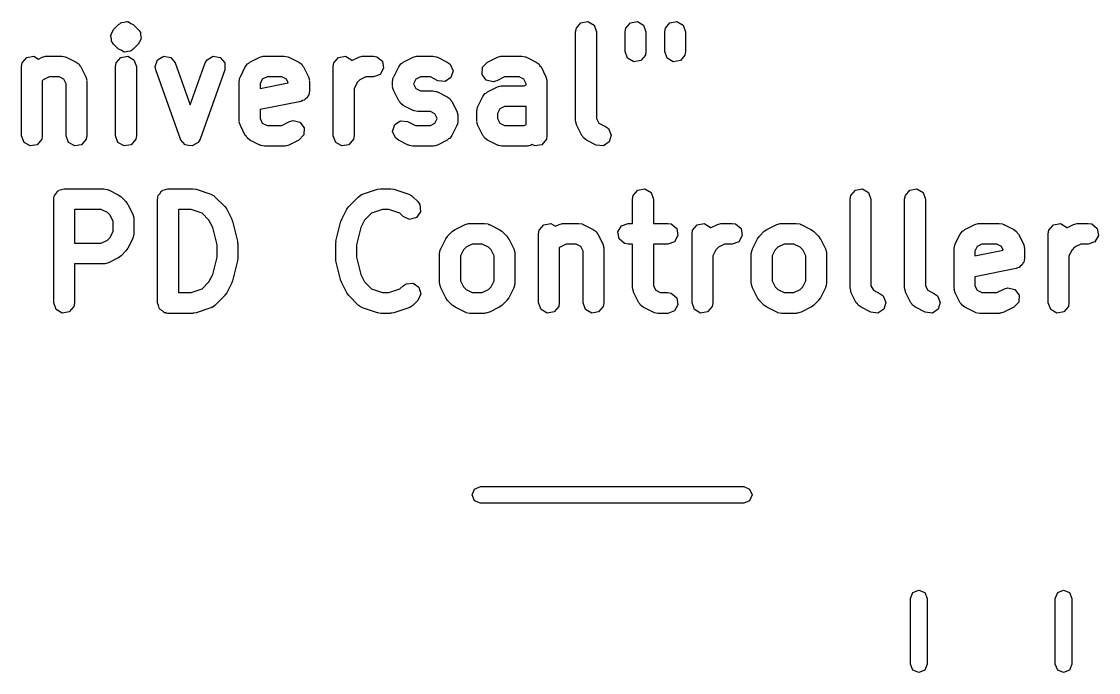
# Model space of a CAD drawing. Extents: x 83 to 117, y -104 to -70.4.
# Drawn here: x 100.57 to 108.34, y -97.12 to -92.42 of the extents above; entities that cross this region are included whole.
import ezdxf

# ---------------------------------------------------------------- set-up
doc = ezdxf.new("R2010")
doc.units = 0
doc.layers.add('BLACK', color=7, linetype='CONTINUOUS')

msp = doc.modelspace()

# ---------------------------------------------------------------- linework, layer by layer
at = {"layer": 'BLACK', "linetype": 'CONTINUOUS'}
for p, q in [((101.281, -92.4344), (101.283, -92.4319)), ((101.283, -92.4319), (101.285, -92.4316)), ((101.285, -92.4316), (101.289, -92.4289)), ((101.289, -92.4289), (101.309, -92.4272)), ((101.309, -92.4272), (101.327, -92.4222)), ((101.327, -92.4222), (101.331, -92.4236)), ((101.331, -92.4236), (101.334, -92.423)), ((101.334, -92.423), (101.337, -92.4247)), ((101.337, -92.4247), (101.34, -92.4244)), ((101.34, -92.4244), (101.356, -92.4356)), ((104.572, -92.4712), (104.605, -92.4319)), ((104.605, -92.4319), (104.655, -92.423)), ((104.655, -92.423), (104.7, -92.4487)), ((104.929, -92.4712), (104.962, -92.4319)), ((104.962, -92.4319), (105.013, -92.423)), ((105.013, -92.423), (105.057, -92.4487)), ((105.215, -92.4712), (105.248, -92.4319)), ((105.248, -92.4319), (105.298, -92.423)), ((105.298, -92.423), (105.343, -92.4487)), ((101.213, -92.5132), (101.224, -92.4972)), ((101.224, -92.4972), (101.232, -92.4796)), ((101.232, -92.4796), (101.268, -92.4438)), ((101.268, -92.4438), (101.276, -92.4382)), ((101.276, -92.4382), (101.278, -92.4354)), ((101.278, -92.4354), (101.281, -92.4346)), ((101.281, -92.4346), (101.281, -92.4344)), ((101.356, -92.4356), (101.374, -92.4438)), ((101.374, -92.4438), (101.41, -92.4796)), ((101.41, -92.4796), (101.415, -92.4877)), ((101.415, -92.4877), (101.418, -92.4896)), ((101.418, -92.4896), (101.419, -92.4928)), ((101.419, -92.4928), (101.425, -92.5009)), ((101.425, -92.5009), (101.426, -92.5203)), ((104.567, -92.4969), (104.572, -92.4712)), ((104.567, -93.1397), (104.567, -92.4969)), ((104.7, -92.4487), (104.717, -92.4969)), ((104.717, -92.4969), (104.717, -93.122)), ((104.924, -92.4969), (104.929, -92.4712)), ((104.924, -92.6397), (104.924, -92.4969)), ((105.057, -92.4487), (105.074, -92.4969)), ((105.074, -92.4969), (105.074, -92.6397)), ((105.21, -92.4969), (105.215, -92.4712)), ((105.21, -92.6397), (105.21, -92.4969)), ((105.343, -92.4487), (105.36, -92.4969)), ((105.36, -92.4969), (105.36, -92.6397)), ((101.21, -92.526), (101.213, -92.5199)), ((101.216, -92.5449), (101.21, -92.526)), ((101.213, -92.5199), (101.213, -92.5132)), ((101.217, -92.5643), (101.216, -92.5449)), ((101.223, -92.5724), (101.217, -92.5643)), ((101.224, -92.5756), (101.223, -92.5724)), ((101.227, -92.5775), (101.224, -92.5756)), ((101.232, -92.5856), (101.227, -92.5775)), ((101.268, -92.6213), (101.232, -92.5856)), ((101.41, -92.5856), (101.374, -92.6213)), ((101.418, -92.568), (101.41, -92.5856)), ((101.429, -92.552), (101.418, -92.568)), ((101.426, -92.5203), (101.431, -92.5391)), ((101.431, -92.5391), (101.428, -92.5453)), ((101.428, -92.5453), (101.429, -92.552)), ((101.286, -92.6296), (101.268, -92.6213)), ((101.302, -92.6407), (101.286, -92.6296)), ((101.305, -92.6404), (101.302, -92.6407)), ((101.308, -92.6422), (101.305, -92.6404)), ((101.311, -92.6416), (101.308, -92.6422)), ((101.314, -92.643), (101.311, -92.6416)), ((101.333, -92.638), (101.314, -92.643)), ((101.353, -92.6363), (101.333, -92.638)), ((101.356, -92.6336), (101.353, -92.6363)), ((101.358, -92.6332), (101.356, -92.6336)), ((101.361, -92.6307), (101.358, -92.6332)), ((101.364, -92.6297), (101.361, -92.6306)), ((101.361, -92.6306), (101.361, -92.6307)), ((101.366, -92.627), (101.364, -92.6297)), ((101.374, -92.6213), (101.366, -92.627)), ((104.942, -92.6879), (104.924, -92.6397)), ((105.07, -92.6654), (105.037, -92.7047)), ((105.074, -92.6397), (105.07, -92.6654)), ((105.228, -92.6879), (105.21, -92.6397)), ((105.356, -92.6654), (105.323, -92.7047)), ((105.36, -92.6397), (105.356, -92.6654)), ((100.567, -92.7469), (100.572, -92.7212)), ((100.572, -92.7212), (100.605, -92.6819)), ((100.605, -92.6819), (100.655, -92.673)), ((100.655, -92.673), (100.69, -92.6929)), ((100.69, -92.6929), (100.716, -92.6798)), ((100.716, -92.6798), (100.741, -92.6724)), ((100.741, -92.6724), (100.745, -92.6734)), ((100.745, -92.6734), (100.749, -92.6719)), ((100.749, -92.6719), (100.857, -92.6719)), ((100.857, -92.6719), (100.882, -92.6764)), ((100.882, -92.6764), (100.886, -92.6793)), ((100.886, -92.6793), (100.89, -92.6798)), ((100.89, -92.6798), (100.962, -92.7155)), ((100.962, -92.7155), (100.983, -92.731)), ((100.983, -92.731), (100.987, -92.7413)), ((100.987, -92.7413), (100.995, -92.749)), ((101.246, -92.7469), (101.25, -92.7212)), ((101.25, -92.7212), (101.283, -92.6819)), ((101.283, -92.6819), (101.334, -92.673)), ((101.334, -92.673), (101.378, -92.6987)), ((101.378, -92.6987), (101.396, -92.7469)), ((101.532, -92.7464), (101.549, -92.6983)), ((101.549, -92.6983), (101.594, -92.6729)), ((101.594, -92.6729), (101.645, -92.6821)), ((101.645, -92.6821), (101.677, -92.7216)), ((101.677, -92.7216), (101.785, -93.0239)), ((101.785, -93.0239), (101.893, -92.7216)), ((101.893, -92.7216), (101.906, -92.699)), ((101.906, -92.699), (101.95, -92.6731)), ((101.95, -92.6731), (102.001, -92.6817)), ((102.001, -92.6817), (102.034, -92.7208)), ((102.034, -92.7208), (102.034, -92.7721)), ((102.182, -92.749), (102.198, -92.7281)), ((102.198, -92.7281), (102.208, -92.7237)), ((102.208, -92.7237), (102.216, -92.7155)), ((102.216, -92.7155), (102.287, -92.6798)), ((102.287, -92.6798), (102.312, -92.6724)), ((102.312, -92.6724), (102.317, -92.6734)), ((102.317, -92.6734), (102.321, -92.6719)), ((102.321, -92.6719), (102.464, -92.6719)), ((102.464, -92.6719), (102.489, -92.6764)), ((102.489, -92.6764), (102.493, -92.6793)), ((102.493, -92.6793), (102.497, -92.6798)), ((102.497, -92.6798), (102.569, -92.7155)), ((102.569, -92.7155), (102.59, -92.731)), ((102.59, -92.731), (102.594, -92.7413)), ((102.594, -92.7413), (102.602, -92.749)), ((102.817, -92.7469), (102.822, -92.7212)), ((102.822, -92.7212), (102.855, -92.6819)), ((102.855, -92.6819), (102.905, -92.673)), ((102.905, -92.673), (102.95, -92.6987)), ((102.95, -92.6987), (102.952, -92.7046)), ((102.952, -92.7046), (103.002, -92.6798)), ((103.002, -92.6798), (103.027, -92.6724)), ((103.027, -92.6724), (103.031, -92.6734)), ((103.031, -92.6734), (103.035, -92.6719)), ((103.035, -92.6719), (103.107, -92.6719)), ((103.107, -92.6719), (103.132, -92.6764)), ((103.132, -92.6764), (103.172, -92.7094)), ((103.172, -92.7094), (103.18, -92.7599)), ((103.29, -92.749), (103.305, -92.7281)), ((103.305, -92.7281), (103.315, -92.7237)), ((103.315, -92.7237), (103.323, -92.7155)), ((103.323, -92.7155), (103.395, -92.6798)), ((103.395, -92.6798), (103.419, -92.6724)), ((103.419, -92.6724), (103.424, -92.6734)), ((103.424, -92.6734), (103.428, -92.6719)), ((103.428, -92.6719), (103.535, -92.6719)), ((103.535, -92.6719), (103.561, -92.6764)), ((103.561, -92.6764), (103.564, -92.6793)), ((103.564, -92.6793), (103.569, -92.6798)), ((103.569, -92.6798), (103.64, -92.7155)), ((103.64, -92.7155), (103.661, -92.731)), ((103.661, -92.731), (103.682, -92.7781)), ((103.895, -92.7528), (103.93, -92.7155)), ((103.93, -92.7155), (104.002, -92.6798)), ((104.002, -92.6798), (104.027, -92.6724)), ((104.027, -92.6724), (104.031, -92.6734)), ((104.031, -92.6734), (104.035, -92.6719)), ((104.035, -92.6719), (104.178, -92.6719)), ((104.178, -92.6719), (104.204, -92.6764)), ((104.204, -92.6764), (104.207, -92.6793)), ((104.207, -92.6793), (104.212, -92.6798)), ((104.212, -92.6798), (104.283, -92.7155)), ((104.283, -92.7155), (104.304, -92.731)), ((104.304, -92.731), (104.308, -92.7413)), ((104.308, -92.7413), (104.317, -92.749)), ((104.986, -92.7136), (104.942, -92.6879)), ((105.037, -92.7047), (104.986, -92.7136)), ((105.272, -92.7136), (105.228, -92.6879)), ((105.323, -92.7047), (105.272, -92.7136)), ((100.567, -93.2469), (100.567, -92.7469)), ((100.995, -92.749), (101.031, -92.8205)), ((101.031, -92.8205), (101.038, -92.8454)), ((101.246, -93.2469), (101.246, -92.7469)), ((101.396, -92.7469), (101.396, -93.2469)), ((101.536, -92.7721), (101.532, -92.7464)), ((101.715, -93.2721), (101.536, -92.7721)), ((102.034, -92.7721), (101.856, -93.2721)), ((102.146, -92.8249), (102.147, -92.8205)), ((102.147, -92.8205), (102.182, -92.749)), ((102.602, -92.749), (102.638, -92.8205)), ((102.638, -92.8205), (102.645, -92.8454)), ((102.817, -93.2469), (102.817, -92.7469)), ((103.155, -92.8043), (103.107, -92.8219)), ((103.18, -92.7599), (103.155, -92.8043)), ((103.253, -92.8249), (103.254, -92.8205)), ((103.254, -92.8205), (103.29, -92.749)), ((103.682, -92.7781), (103.667, -92.8273)), ((103.892, -92.804), (103.895, -92.7528)), ((103.922, -92.8452), (103.892, -92.804)), ((104.317, -92.749), (104.352, -92.8205)), ((104.352, -92.8205), (104.36, -92.8454)), ((100.722, -92.8442), (100.717, -92.8494)), ((100.717, -92.8494), (100.717, -93.2469)), ((100.767, -92.8219), (100.722, -92.8442)), ((100.839, -92.8219), (100.767, -92.8219)), ((100.872, -92.8385), (100.839, -92.8219)), ((100.889, -92.8717), (100.872, -92.8385)), ((100.889, -93.2469), (100.889, -92.8717)), ((101.038, -92.8454), (101.037, -92.8498)), ((101.037, -92.8498), (101.039, -92.854)), ((101.039, -92.854), (101.039, -93.2469)), ((102.139, -92.854), (102.143, -92.8284)), ((102.139, -93.1397), (102.139, -92.854)), ((102.143, -92.8284), (102.146, -92.8249)), ((102.305, -92.8385), (102.289, -92.8717)), ((102.289, -92.9054), (102.492, -92.8647)), ((102.289, -92.8717), (102.289, -92.9054)), ((102.339, -92.8219), (102.305, -92.8385)), ((102.446, -92.8219), (102.339, -92.8219)), ((102.479, -92.8385), (102.446, -92.8219)), ((102.492, -92.8647), (102.479, -92.8385)), ((102.645, -92.8454), (102.644, -92.8498)), ((102.644, -92.8498), (102.646, -92.854)), ((102.646, -92.854), (102.646, -92.9254)), ((102.99, -92.8627), (102.967, -92.9074)), ((103.008, -92.8442), (102.99, -92.8627)), ((103.053, -92.8219), (103.008, -92.8442)), ((103.107, -92.8219), (103.053, -92.8219)), ((103.246, -92.854), (103.25, -92.8284)), ((103.246, -92.8897), (103.246, -92.854)), ((103.247, -92.8939), (103.246, -92.8897)), ((103.246, -92.8983), (103.247, -92.8939)), ((103.254, -92.9233), (103.246, -92.8983)), ((103.25, -92.8284), (103.253, -92.8249)), ((103.413, -92.8385), (103.396, -92.8717)), ((103.396, -92.8717), (103.396, -92.872)), ((103.396, -92.872), (103.413, -92.9053)), ((103.446, -92.8219), (103.413, -92.8385)), ((103.518, -92.8219), (103.446, -92.8219)), ((103.573, -92.8497), (103.518, -92.8219)), ((103.624, -92.8555), (103.573, -92.8497)), ((103.667, -92.8273), (103.624, -92.8555)), ((103.972, -92.8571), (103.922, -92.8452)), ((103.93, -92.9298), (104.002, -92.8941)), ((103.997, -92.8497), (103.972, -92.8571)), ((104.053, -92.8219), (103.997, -92.8497)), ((104.002, -92.8941), (104.027, -92.8866)), ((104.027, -92.8866), (104.031, -92.8877)), ((104.031, -92.8877), (104.035, -92.8862)), ((104.035, -92.8862), (104.196, -92.8862)), ((104.16, -92.8219), (104.053, -92.8219)), ((104.194, -92.8385), (104.16, -92.8219)), ((104.21, -92.8717), (104.194, -92.8385)), ((104.196, -92.8862), (104.21, -92.8791)), ((104.21, -92.8791), (104.21, -92.8717)), ((104.36, -92.8454), (104.359, -92.8498)), ((104.359, -92.8498), (104.36, -92.854)), ((104.36, -92.854), (104.36, -93.2469)), ((102.629, -92.9723), (102.617, -92.9796)), ((102.633, -92.9606), (102.629, -92.9723)), ((102.641, -92.9511), (102.633, -92.9606)), ((102.646, -92.9254), (102.641, -92.9511)), ((102.967, -92.9074), (102.967, -93.2469)), ((103.29, -92.9947), (103.254, -92.9233)), ((103.413, -92.9053), (103.446, -92.9219)), ((103.446, -92.9219), (103.535, -92.9219)), ((103.535, -92.9219), (103.561, -92.9264)), ((103.561, -92.9264), (103.564, -92.9293)), ((103.564, -92.9293), (103.569, -92.9298)), ((103.569, -92.9298), (103.64, -92.9655)), ((103.64, -92.9655), (103.661, -92.981)), ((103.861, -93.0348), (103.897, -92.9633)), ((103.897, -92.9633), (103.912, -92.9424)), ((103.912, -92.9424), (103.923, -92.9379)), ((103.923, -92.9379), (103.93, -92.9298)), ((102.586, -92.999), (102.289, -93.0584)), ((102.596, -92.9925), (102.586, -92.999)), ((102.608, -92.9904), (102.596, -92.9925)), ((102.617, -92.9796), (102.608, -92.9904)), ((103.298, -93.0024), (103.29, -92.9947)), ((103.302, -93.0127), (103.298, -93.0024)), ((103.323, -93.0282), (103.302, -93.0127)), ((103.395, -93.0639), (103.323, -93.0282)), ((103.661, -92.981), (103.666, -92.9913)), ((103.666, -92.9913), (103.674, -92.999)), ((103.674, -92.999), (103.709, -93.0705)), ((103.853, -93.0683), (103.858, -93.0426)), ((103.858, -93.0426), (103.86, -93.0392)), ((103.86, -93.0392), (103.861, -93.0348)), ((104.02, -93.0528), (104.003, -93.086)), ((104.053, -93.0362), (104.02, -93.0528)), ((104.21, -93.0362), (104.053, -93.0362)), ((104.21, -93.1648), (104.21, -93.0362)), ((102.289, -93.0584), (102.289, -93.122)), ((102.289, -93.122), (102.305, -93.1553)), ((103.399, -93.0645), (103.395, -93.0639)), ((103.402, -93.0673), (103.399, -93.0645)), ((103.428, -93.0719), (103.402, -93.0673)), ((103.518, -93.0719), (103.428, -93.0719)), ((103.551, -93.0885), (103.518, -93.0719)), ((103.567, -93.1217), (103.551, -93.0885)), ((103.551, -93.1553), (103.567, -93.122)), ((103.567, -93.122), (103.567, -93.1217)), ((103.709, -93.0705), (103.717, -93.0954)), ((103.717, -93.0954), (103.716, -93.0998)), ((103.716, -93.0998), (103.717, -93.104)), ((103.717, -93.104), (103.717, -93.1397)), ((103.853, -93.1397), (103.853, -93.0683)), ((104.003, -93.086), (104.003, -93.122)), ((104.003, -93.122), (104.02, -93.1553)), ((104.717, -93.122), (104.734, -93.1553)), ((102.14, -93.1439), (102.139, -93.1397)), ((102.139, -93.1483), (102.14, -93.1439)), ((102.147, -93.1733), (102.139, -93.1483)), ((102.182, -93.2447), (102.147, -93.1733)), ((102.305, -93.1553), (102.339, -93.1719)), ((102.339, -93.1719), (102.446, -93.1719)), ((102.446, -93.1719), (102.502, -93.1441)), ((102.502, -93.1441), (102.527, -93.1366)), ((102.527, -93.1366), (102.577, -93.1486)), ((102.577, -93.1486), (102.607, -93.1898)), ((102.607, -93.1898), (102.604, -93.241)), ((103.246, -93.2156), (103.261, -93.1665)), ((103.261, -93.1665), (103.303, -93.1382)), ((103.303, -93.1382), (103.354, -93.1441)), ((103.354, -93.1441), (103.41, -93.1719)), ((103.41, -93.1719), (103.518, -93.1719)), ((103.518, -93.1719), (103.551, -93.1553)), ((103.709, -93.1733), (103.674, -93.2447)), ((103.71, -93.1688), (103.709, -93.1733)), ((103.713, -93.1654), (103.71, -93.1688)), ((103.717, -93.1397), (103.713, -93.1654)), ((103.855, -93.1439), (103.853, -93.1397)), ((103.854, -93.1483), (103.855, -93.1439)), ((103.861, -93.1733), (103.854, -93.1483)), ((103.897, -93.2447), (103.861, -93.1733)), ((104.02, -93.1553), (104.053, -93.1719)), ((104.053, -93.1719), (104.196, -93.1719)), ((104.196, -93.1719), (104.21, -93.1648)), ((104.569, -93.1439), (104.567, -93.1397)), ((104.568, -93.1483), (104.569, -93.1439)), ((104.575, -93.1733), (104.568, -93.1483)), ((104.611, -93.2447), (104.575, -93.1733)), ((104.734, -93.1553), (104.783, -93.1798)), ((104.783, -93.1798), (104.804, -93.1953)), ((104.804, -93.1953), (104.824, -93.2424)), ((100.585, -93.2951), (100.567, -93.2469)), ((100.713, -93.2725), (100.68, -93.3118)), ((100.717, -93.2469), (100.713, -93.2725)), ((100.906, -93.2951), (100.889, -93.2469)), ((101.034, -93.2725), (101.001, -93.3118)), ((101.039, -93.2469), (101.034, -93.2725)), ((101.263, -93.2951), (101.246, -93.2469)), ((101.391, -93.2725), (101.358, -93.3118)), ((101.396, -93.2469), (101.391, -93.2725)), ((101.715, -93.2725), (101.715, -93.2721)), ((101.715, -93.2729), (101.715, -93.2725)), ((101.731, -93.2922), (101.715, -93.2729)), ((101.856, -93.2721), (101.843, -93.2947)), ((102.191, -93.2524), (102.182, -93.2447)), ((102.195, -93.2627), (102.191, -93.2524)), ((102.216, -93.2782), (102.195, -93.2627)), ((102.287, -93.3139), (102.216, -93.2782)), ((102.569, -93.2782), (102.497, -93.3139)), ((102.604, -93.241), (102.569, -93.2782)), ((102.835, -93.2951), (102.817, -93.2469)), ((102.963, -93.2725), (102.93, -93.3118)), ((102.967, -93.2469), (102.963, -93.2725)), ((103.266, -93.2627), (103.246, -93.2156)), ((103.287, -93.2782), (103.266, -93.2627)), ((103.359, -93.3139), (103.287, -93.2782)), ((103.64, -93.2782), (103.569, -93.3139)), ((103.648, -93.2701), (103.64, -93.2782)), ((103.658, -93.2656), (103.648, -93.2701)), ((103.674, -93.2447), (103.658, -93.2656)), ((103.905, -93.2524), (103.897, -93.2447)), ((103.909, -93.2627), (103.905, -93.2524)), ((103.93, -93.2782), (103.909, -93.2627)), ((104.002, -93.3139), (103.93, -93.2782)), ((104.356, -93.2725), (104.323, -93.3118)), ((104.36, -93.2469), (104.356, -93.2725)), ((104.619, -93.2524), (104.611, -93.2447)), ((104.624, -93.2627), (104.619, -93.2524)), ((104.645, -93.2782), (104.624, -93.2627)), ((104.716, -93.3139), (104.645, -93.2782)), ((104.824, -93.2424), (104.81, -93.2915)), ((100.629, -93.3207), (100.585, -93.2951)), ((100.68, -93.3118), (100.629, -93.3207)), ((100.951, -93.3207), (100.906, -93.2951)), ((101.001, -93.3118), (100.951, -93.3207)), ((101.308, -93.3207), (101.263, -93.2951)), ((101.358, -93.3118), (101.308, -93.3207)), ((101.747, -93.3116), (101.731, -93.2922)), ((101.748, -93.3117), (101.747, -93.3116)), ((101.748, -93.312), (101.748, -93.3117)), ((101.773, -93.3163), (101.748, -93.312)), ((101.798, -93.3208), (101.773, -93.3163)), ((101.799, -93.3206), (101.798, -93.3206)), ((101.798, -93.3206), (101.798, -93.3208)), ((101.82, -93.3079), (101.799, -93.3206)), ((101.842, -93.2954), (101.82, -93.3079)), ((101.843, -93.295), (101.842, -93.2954)), ((101.843, -93.2947), (101.843, -93.295)), ((102.292, -93.3145), (102.287, -93.3139)), ((102.295, -93.3173), (102.292, -93.3145)), ((102.321, -93.3219), (102.295, -93.3173)), ((102.464, -93.3219), (102.321, -93.3219)), ((102.468, -93.3203), (102.464, -93.3219)), ((102.472, -93.3214), (102.468, -93.3203)), ((102.497, -93.3139), (102.472, -93.3214)), ((102.879, -93.3207), (102.835, -93.2951)), ((102.93, -93.3118), (102.879, -93.3207)), ((103.363, -93.3145), (103.359, -93.3139)), ((103.367, -93.3173), (103.363, -93.3145)), ((103.392, -93.3219), (103.367, -93.3173)), ((103.535, -93.3219), (103.392, -93.3219)), ((103.539, -93.3203), (103.535, -93.3219)), ((103.544, -93.3214), (103.539, -93.3203)), ((103.569, -93.3139), (103.544, -93.3214)), ((104.006, -93.3145), (104.002, -93.3139)), ((104.01, -93.3173), (104.006, -93.3145)), ((104.035, -93.3219), (104.01, -93.3173)), ((104.214, -93.3219), (104.035, -93.3219)), ((104.218, -93.3203), (104.214, -93.3219)), ((104.222, -93.3214), (104.218, -93.3203)), ((104.247, -93.3139), (104.222, -93.3214)), ((104.254, -93.3104), (104.247, -93.3139)), ((104.272, -93.3207), (104.254, -93.3104)), ((104.323, -93.3118), (104.272, -93.3207)), ((104.767, -93.3198), (104.716, -93.3139)), ((104.81, -93.2915), (104.767, -93.3198)), ((100.804, -93.6787), (100.817, -93.6638)), ((100.817, -93.6638), (100.826, -93.6469)), ((100.826, -93.6469), (100.833, -93.6446)), ((100.833, -93.6446), (100.837, -93.6394)), ((100.837, -93.6394), (100.856, -93.636)), ((100.856, -93.636), (100.874, -93.6294)), ((100.874, -93.6294), (101.16, -93.6294)), ((101.16, -93.6294), (101.186, -93.6339)), ((101.186, -93.6339), (101.189, -93.6368)), ((101.189, -93.6368), (101.194, -93.6373)), ((101.194, -93.6373), (101.265, -93.673)), ((101.265, -93.673), (101.283, -93.6864)), ((101.554, -93.6787), (101.567, -93.6638)), ((101.567, -93.6638), (101.576, -93.6469)), ((101.576, -93.6469), (101.583, -93.6446)), ((101.583, -93.6446), (101.587, -93.6394)), ((101.587, -93.6394), (101.606, -93.636)), ((101.606, -93.636), (101.624, -93.6294)), ((101.624, -93.6294), (101.803, -93.6294)), ((101.803, -93.6294), (101.825, -93.6333)), ((101.825, -93.6333), (101.827, -93.6332)), ((101.827, -93.6332), (101.934, -93.6689)), ((101.934, -93.6689), (101.957, -93.6813)), ((103, -93.687), (103.021, -93.6721)), ((103.021, -93.6721), (103.026, -93.6717)), ((103.026, -93.6717), (103.029, -93.6689)), ((103.029, -93.6689), (103.136, -93.6332)), ((103.136, -93.6332), (103.159, -93.6299)), ((103.159, -93.6299), (103.16, -93.6294)), ((103.16, -93.6294), (103.232, -93.6294)), ((103.232, -93.6294), (103.254, -93.6333)), ((103.254, -93.6333), (103.255, -93.6332)), ((103.255, -93.6332), (103.362, -93.6689)), ((103.362, -93.6689), (103.385, -93.6813)), ((104.983, -93.6787), (105.016, -93.6394)), ((105.016, -93.6394), (105.066, -93.6305)), ((105.066, -93.6305), (105.111, -93.6562)), ((105.111, -93.6562), (105.128, -93.7044)), ((106.554, -93.6787), (106.587, -93.6394)), ((106.587, -93.6394), (106.638, -93.6305)), ((106.638, -93.6305), (106.682, -93.6562)), ((106.682, -93.6562), (106.699, -93.7044)), ((106.947, -93.6787), (106.98, -93.6394)), ((106.98, -93.6394), (107.03, -93.6305)), ((107.03, -93.6305), (107.075, -93.6562)), ((107.075, -93.6562), (107.092, -93.7044)), ((100.799, -93.7044), (100.801, -93.6946)), ((100.799, -94.4544), (100.799, -93.7044)), ((100.801, -93.6913), (100.802, -93.6885)), ((100.801, -93.6946), (100.801, -93.6913)), ((100.802, -93.6885), (100.804, -93.6787)), ((101.283, -93.6864), (101.285, -93.687)), ((101.285, -93.687), (101.32, -93.7228)), ((101.32, -93.7228), (101.333, -93.7411)), ((101.333, -93.7411), (101.334, -93.7423)), ((101.334, -93.7423), (101.37, -93.8137)), ((101.549, -93.7044), (101.551, -93.6946)), ((101.549, -94.4544), (101.549, -93.7044)), ((101.551, -93.6913), (101.552, -93.6885)), ((101.551, -93.6946), (101.551, -93.6913)), ((101.552, -93.6885), (101.554, -93.6787)), ((101.957, -93.6813), (101.959, -93.6852)), ((101.959, -93.6852), (101.963, -93.687)), ((101.963, -93.687), (102.035, -93.7585)), ((102.929, -93.7585), (103, -93.687)), ((103.385, -93.6813), (103.388, -93.6852)), ((103.388, -93.6852), (103.392, -93.687)), ((103.392, -93.687), (103.428, -93.7228)), ((103.428, -93.7228), (103.442, -93.7441)), ((103.442, -93.7441), (103.447, -93.7952)), ((104.978, -93.7044), (104.983, -93.6787)), ((104.978, -93.8794), (104.978, -93.7044)), ((105.128, -93.7044), (105.128, -93.8794)), ((106.549, -93.7044), (106.554, -93.6787)), ((106.549, -94.3472), (106.549, -93.7044)), ((106.699, -93.7044), (106.699, -94.3295)), ((106.942, -93.7044), (106.947, -93.6787)), ((106.942, -94.3472), (106.942, -93.7044)), ((107.092, -93.7044), (107.092, -94.3295)), ((100.949, -93.7794), (100.949, -94.0222)), ((101.143, -93.7794), (100.949, -93.7794)), ((101.187, -93.8017), (101.143, -93.7794)), ((101.206, -93.8202), (101.187, -93.8017)), ((101.228, -93.8649), (101.206, -93.8202)), ((101.37, -93.8137), (101.378, -93.8387)), ((101.699, -93.7794), (101.699, -94.3794)), ((101.791, -93.7794), (101.699, -93.7794)), ((101.87, -93.8056), (101.791, -93.7794)), ((101.92, -93.8559), (101.87, -93.8056)), ((102.035, -93.7585), (102.048, -93.7768)), ((102.048, -93.7768), (102.049, -93.778)), ((102.049, -93.778), (102.084, -93.8494)), ((102.879, -93.8494), (102.915, -93.778)), ((102.915, -93.778), (102.928, -93.76)), ((102.928, -93.76), (102.929, -93.7585)), ((103.094, -93.8056), (103.043, -93.8559)), ((103.172, -93.7794), (103.094, -93.8056)), ((103.219, -93.7794), (103.172, -93.7794)), ((103.298, -93.8056), (103.219, -93.7794)), ((103.321, -93.8288), (103.298, -93.8056)), ((103.368, -93.8505), (103.321, -93.8288)), ((103.447, -93.7952), (103.418, -93.8372)), ((101.228, -93.9367), (101.228, -93.8649)), ((101.378, -93.8387), (101.377, -93.843)), ((101.377, -93.843), (101.378, -93.8472)), ((101.378, -93.8472), (101.378, -93.9544)), ((101.947, -93.9091), (101.92, -93.8559)), ((101.978, -94.035), (101.947, -93.9091)), ((102.084, -93.8494), (102.088, -93.8618)), ((102.088, -93.8618), (102.09, -93.8648)), ((102.09, -93.8648), (102.126, -94.0076)), ((102.837, -94.0076), (102.873, -93.8648)), ((102.873, -93.8648), (102.878, -93.8529)), ((102.878, -93.8529), (102.879, -93.8494)), ((103.017, -93.9091), (102.985, -94.035)), ((103.043, -93.8559), (103.017, -93.9091)), ((103.418, -93.8372), (103.368, -93.8505)), ((103.698, -93.923), (103.77, -93.8873)), ((103.77, -93.8873), (103.794, -93.8799)), ((103.794, -93.8799), (103.799, -93.8809)), ((103.799, -93.8809), (103.803, -93.8794)), ((103.803, -93.8794), (103.91, -93.8794)), ((103.91, -93.8794), (103.936, -93.8839)), ((103.936, -93.8839), (103.939, -93.8868)), ((103.939, -93.8868), (103.944, -93.8873)), ((103.944, -93.8873), (104.015, -93.923)), ((104.304, -93.9287), (104.337, -93.8894)), ((104.337, -93.8894), (104.388, -93.8805)), ((104.388, -93.8805), (104.422, -93.9004)), ((104.422, -93.9004), (104.448, -93.8873)), ((104.448, -93.8873), (104.473, -93.8799)), ((104.473, -93.8799), (104.477, -93.8809)), ((104.477, -93.8809), (104.482, -93.8794)), ((104.482, -93.8794), (104.589, -93.8794)), ((104.589, -93.8794), (104.614, -93.8839)), ((104.614, -93.8839), (104.618, -93.8868)), ((104.618, -93.8868), (104.622, -93.8873)), ((104.622, -93.8873), (104.694, -93.923)), ((104.872, -93.9413), (104.898, -93.8969)), ((104.898, -93.8969), (104.946, -93.8794)), ((104.946, -93.8794), (104.978, -93.8794)), ((105.128, -93.8794), (105.232, -93.8794)), ((105.232, -93.8794), (105.257, -93.8839)), ((105.257, -93.8839), (105.297, -93.9169)), ((105.411, -93.9287), (105.444, -93.8894)), ((105.444, -93.8894), (105.495, -93.8805)), ((105.495, -93.8805), (105.539, -93.9062)), ((105.539, -93.9062), (105.541, -93.9121)), ((105.541, -93.9121), (105.591, -93.8873)), ((105.591, -93.8873), (105.616, -93.8799)), ((105.616, -93.8799), (105.62, -93.8809)), ((105.62, -93.8809), (105.624, -93.8794)), ((105.624, -93.8794), (105.696, -93.8794)), ((105.696, -93.8794), (105.722, -93.8839)), ((105.722, -93.8839), (105.761, -93.9169)), ((105.948, -93.923), (106.02, -93.8873)), ((106.02, -93.8873), (106.044, -93.8799)), ((106.044, -93.8799), (106.049, -93.8809)), ((106.049, -93.8809), (106.053, -93.8794)), ((106.053, -93.8794), (106.16, -93.8794)), ((106.16, -93.8794), (106.186, -93.8839)), ((106.186, -93.8839), (106.189, -93.8868)), ((106.189, -93.8868), (106.194, -93.8873)), ((106.194, -93.8873), (106.265, -93.923)), ((107.377, -93.923), (107.448, -93.8873)), ((107.448, -93.8873), (107.473, -93.8799)), ((107.473, -93.8799), (107.477, -93.8809)), ((107.477, -93.8809), (107.482, -93.8794)), ((107.482, -93.8794), (107.624, -93.8794)), ((107.624, -93.8794), (107.65, -93.8839)), ((107.65, -93.8839), (107.654, -93.8868)), ((107.654, -93.8868), (107.658, -93.8873)), ((107.658, -93.8873), (107.729, -93.923)), ((107.983, -93.9287), (108.016, -93.8894)), ((108.016, -93.8894), (108.066, -93.8805)), ((108.066, -93.8805), (108.111, -93.9062)), ((108.111, -93.9062), (108.113, -93.9121)), ((108.113, -93.9121), (108.162, -93.8873)), ((108.162, -93.8873), (108.187, -93.8799)), ((108.187, -93.8799), (108.192, -93.8809)), ((108.192, -93.8809), (108.196, -93.8794)), ((108.196, -93.8794), (108.267, -93.8794)), ((108.267, -93.8794), (108.293, -93.8839)), ((108.293, -93.8839), (108.332, -93.9169)), ((101.187, -93.9999), (101.206, -93.9814)), ((101.206, -93.9814), (101.228, -93.9367)), ((101.371, -93.9835), (101.37, -93.9879)), ((101.374, -93.98), (101.371, -93.9835)), ((101.378, -93.9544), (101.374, -93.98)), ((103.629, -93.9923), (103.642, -93.9742)), ((103.642, -93.9742), (103.643, -93.9728)), ((103.643, -93.9728), (103.679, -93.937)), ((103.679, -93.937), (103.697, -93.9242)), ((103.697, -93.9242), (103.698, -93.923)), ((104.015, -93.923), (104.033, -93.9364)), ((104.033, -93.9364), (104.035, -93.937)), ((104.035, -93.937), (104.07, -93.9728)), ((104.07, -93.9728), (104.083, -93.9911)), ((104.299, -93.9544), (104.304, -93.9287)), ((104.299, -94.4544), (104.299, -93.9544)), ((104.694, -93.923), (104.715, -93.9385)), ((104.715, -93.9385), (104.719, -93.9488)), ((104.719, -93.9488), (104.727, -93.9565)), ((104.727, -93.9565), (104.763, -94.028)), ((104.881, -93.9919), (104.872, -93.9413)), ((105.305, -93.9674), (105.28, -94.0118)), ((105.297, -93.9169), (105.305, -93.9674)), ((105.407, -93.9544), (105.411, -93.9287)), ((105.407, -94.4544), (105.407, -93.9544)), ((105.77, -93.9674), (105.744, -94.0118)), ((105.761, -93.9169), (105.77, -93.9674)), ((105.879, -93.9923), (105.892, -93.9742)), ((105.892, -93.9742), (105.893, -93.9728)), ((105.893, -93.9728), (105.929, -93.937)), ((105.929, -93.937), (105.947, -93.9242)), ((105.947, -93.9242), (105.948, -93.923)), ((106.265, -93.923), (106.283, -93.9364)), ((106.283, -93.9364), (106.285, -93.937)), ((106.285, -93.937), (106.32, -93.9728)), ((106.32, -93.9728), (106.333, -93.9911)), ((107.307, -94.028), (107.343, -93.9565)), ((107.343, -93.9565), (107.359, -93.9356)), ((107.359, -93.9356), (107.369, -93.9312)), ((107.369, -93.9312), (107.377, -93.923)), ((107.729, -93.923), (107.75, -93.9385)), ((107.75, -93.9385), (107.755, -93.9488)), ((107.755, -93.9488), (107.763, -93.9565)), ((107.763, -93.9565), (107.799, -94.028)), ((107.978, -93.9544), (107.983, -93.9287)), ((107.978, -94.4544), (107.978, -93.9544)), ((108.341, -93.9674), (108.316, -94.0118)), ((108.332, -93.9169), (108.341, -93.9674)), ((100.949, -94.0222), (101.143, -94.0222)), ((101.143, -94.0222), (101.187, -93.9999)), ((101.334, -94.0593), (101.321, -94.0773)), ((101.37, -93.9879), (101.334, -94.0593)), ((101.978, -94.1237), (101.978, -94.035)), ((102.126, -94.0076), (102.127, -94.0225)), ((102.127, -94.0225), (102.128, -94.0258)), ((102.128, -94.0258), (102.128, -94.1329)), ((102.835, -94.0258), (102.838, -94.0111)), ((102.835, -94.1329), (102.835, -94.0258)), ((102.838, -94.0111), (102.837, -94.0076)), ((102.985, -94.035), (102.985, -94.1237)), ((103.593, -94.0637), (103.629, -93.9923)), ((103.593, -94.0681), (103.593, -94.0637)), ((103.776, -94.0517), (103.758, -94.0702)), ((103.821, -94.0294), (103.776, -94.0517)), ((103.893, -94.0294), (103.821, -94.0294)), ((103.937, -94.0517), (103.893, -94.0294)), ((103.956, -94.0702), (103.937, -94.0517)), ((104.083, -93.9911), (104.084, -93.9923)), ((104.084, -93.9923), (104.12, -94.0637)), ((104.12, -94.0637), (104.128, -94.0887)), ((104.455, -94.0517), (104.449, -94.0569)), ((104.449, -94.0569), (104.449, -94.4544)), ((104.499, -94.0294), (104.455, -94.0517)), ((104.571, -94.0294), (104.499, -94.0294)), ((104.604, -94.046), (104.571, -94.0294)), ((104.621, -94.0792), (104.604, -94.046)), ((104.763, -94.028), (104.77, -94.0529)), ((104.77, -94.0529), (104.769, -94.0573)), ((104.769, -94.0573), (104.771, -94.0615)), ((104.771, -94.0615), (104.771, -94.4544)), ((104.92, -94.0248), (104.881, -93.9919)), ((104.946, -94.0294), (104.92, -94.0248)), ((104.978, -94.0294), (104.946, -94.0294)), ((104.978, -94.3472), (104.978, -94.0294)), ((105.232, -94.0294), (105.128, -94.0294)), ((105.128, -94.0294), (105.128, -94.3295)), ((105.28, -94.0118), (105.232, -94.0294)), ((105.597, -94.0517), (105.579, -94.0702)), ((105.642, -94.0294), (105.597, -94.0517)), ((105.696, -94.0294), (105.642, -94.0294)), ((105.744, -94.0118), (105.696, -94.0294)), ((105.843, -94.0637), (105.879, -93.9923)), ((105.843, -94.0681), (105.843, -94.0637)), ((106.026, -94.0517), (106.008, -94.0702)), ((106.071, -94.0294), (106.026, -94.0517)), ((106.143, -94.0294), (106.071, -94.0294)), ((106.187, -94.0517), (106.143, -94.0294)), ((106.206, -94.0702), (106.187, -94.0517)), ((106.333, -93.9911), (106.334, -93.9923)), ((106.334, -93.9923), (106.37, -94.0637)), ((106.37, -94.0637), (106.378, -94.0887)), ((107.299, -94.0615), (107.304, -94.0359)), ((107.299, -94.3472), (107.299, -94.0615)), ((107.304, -94.0359), (107.307, -94.0324)), ((107.307, -94.0324), (107.307, -94.028)), ((107.466, -94.046), (107.449, -94.0792)), ((107.499, -94.0294), (107.466, -94.046)), ((107.607, -94.0294), (107.499, -94.0294)), ((107.64, -94.046), (107.607, -94.0294)), ((107.653, -94.0722), (107.64, -94.046)), ((107.799, -94.028), (107.806, -94.0529)), ((107.806, -94.0529), (107.805, -94.0573)), ((107.805, -94.0573), (107.807, -94.0615)), ((107.807, -94.0615), (107.807, -94.1329)), ((108.169, -94.0517), (108.15, -94.0702)), ((108.214, -94.0294), (108.169, -94.0517)), ((108.267, -94.0294), (108.214, -94.0294)), ((108.316, -94.0118), (108.267, -94.0294)), ((101.265, -94.1286), (101.194, -94.1643)), ((101.266, -94.1274), (101.265, -94.1286)), ((101.285, -94.1145), (101.266, -94.1274)), ((101.32, -94.0788), (101.285, -94.1145)), ((101.321, -94.0773), (101.32, -94.0788)), ((101.947, -94.2496), (101.978, -94.1237)), ((102.128, -94.1329), (102.125, -94.1477)), ((102.836, -94.1362), (102.835, -94.1329)), ((102.837, -94.1511), (102.836, -94.1362)), ((102.985, -94.1237), (103.017, -94.2496)), ((103.585, -94.0972), (103.59, -94.0716)), ((103.585, -94.3115), (103.585, -94.0972)), ((103.59, -94.0716), (103.593, -94.0681)), ((103.758, -94.0702), (103.735, -94.1149)), ((103.735, -94.1149), (103.735, -94.2938)), ((103.978, -94.1149), (103.956, -94.0702)), ((103.978, -94.2938), (103.978, -94.1149)), ((104.128, -94.0887), (104.127, -94.093)), ((104.127, -94.093), (104.128, -94.0972)), ((104.128, -94.0972), (104.128, -94.3115)), ((104.621, -94.4544), (104.621, -94.0792)), ((105.579, -94.0702), (105.557, -94.1149)), ((105.557, -94.1149), (105.557, -94.4544)), ((105.835, -94.0972), (105.84, -94.0716)), ((105.835, -94.3115), (105.835, -94.0972)), ((105.84, -94.0716), (105.843, -94.0681)), ((106.008, -94.0702), (105.985, -94.1149)), ((105.985, -94.1149), (105.985, -94.2938)), ((106.228, -94.1149), (106.206, -94.0702)), ((106.228, -94.2938), (106.228, -94.1149)), ((106.378, -94.0887), (106.377, -94.093)), ((106.377, -94.093), (106.378, -94.0972)), ((106.378, -94.0972), (106.378, -94.3115)), ((107.449, -94.1129), (107.653, -94.0722)), ((107.449, -94.0792), (107.449, -94.1129)), ((107.807, -94.1329), (107.802, -94.1586)), ((108.15, -94.0702), (108.128, -94.1149)), ((108.128, -94.1149), (108.128, -94.4544)), ((101.16, -94.1722), (100.949, -94.1722)), ((100.949, -94.1722), (100.949, -94.4544)), ((101.164, -94.1707), (101.16, -94.1722)), ((101.169, -94.1717), (101.164, -94.1707)), ((101.194, -94.1643), (101.169, -94.1717)), ((102.126, -94.1511), (102.09, -94.294)), ((102.125, -94.1477), (102.126, -94.1511)), ((102.873, -94.294), (102.837, -94.1511)), ((107.746, -94.2065), (107.449, -94.2659)), ((107.757, -94.2), (107.746, -94.2065)), ((107.769, -94.1979), (107.757, -94.2)), ((107.778, -94.1871), (107.769, -94.1979)), ((107.79, -94.1798), (107.778, -94.1871)), ((107.794, -94.1681), (107.79, -94.1798)), ((107.802, -94.1586), (107.794, -94.1681)), ((101.92, -94.3028), (101.947, -94.2496)), ((102.09, -94.294), (102.085, -94.3058)), ((102.875, -94.2969), (102.873, -94.294)), ((102.879, -94.3093), (102.875, -94.2969)), ((103.017, -94.2496), (103.043, -94.3028)), ((103.735, -94.2938), (103.758, -94.3385)), ((103.956, -94.3385), (103.978, -94.2938)), ((105.985, -94.2938), (106.008, -94.3385)), ((106.206, -94.3385), (106.228, -94.2938)), ((107.449, -94.2659), (107.449, -94.3295)), ((101.791, -94.3794), (101.87, -94.3531)), ((101.87, -94.3531), (101.92, -94.3028)), ((102.084, -94.3093), (102.049, -94.3808)), ((102.085, -94.3058), (102.084, -94.3093)), ((102.915, -94.3808), (102.879, -94.3093)), ((103.043, -94.3028), (103.094, -94.3531)), ((103.094, -94.3531), (103.172, -94.3794)), ((103.219, -94.3794), (103.298, -94.3531)), ((103.298, -94.3531), (103.321, -94.3299)), ((103.321, -94.3299), (103.343, -94.315)), ((103.343, -94.315), (103.394, -94.3105)), ((103.394, -94.3105), (103.436, -94.3399)), ((103.436, -94.3399), (103.449, -94.3895)), ((103.587, -94.3157), (103.585, -94.3115)), ((103.586, -94.3201), (103.587, -94.3157)), ((103.593, -94.3451), (103.586, -94.3201)), ((103.629, -94.4165), (103.593, -94.3451)), ((103.758, -94.3385), (103.776, -94.357)), ((103.776, -94.357), (103.821, -94.3794)), ((103.893, -94.3794), (103.937, -94.357)), ((103.937, -94.357), (103.956, -94.3385)), ((104.12, -94.3451), (104.084, -94.4165)), ((104.121, -94.3406), (104.12, -94.3451)), ((104.124, -94.3372), (104.121, -94.3406)), ((104.128, -94.3115), (104.124, -94.3372)), ((104.98, -94.3514), (104.978, -94.3472)), ((104.979, -94.3558), (104.98, -94.3514)), ((104.986, -94.3808), (104.979, -94.3558)), ((105.128, -94.3295), (105.145, -94.3628)), ((105.145, -94.3628), (105.178, -94.3794)), ((105.837, -94.3157), (105.835, -94.3115)), ((105.836, -94.3201), (105.837, -94.3157)), ((105.843, -94.3451), (105.836, -94.3201)), ((105.879, -94.4165), (105.843, -94.3451)), ((106.008, -94.3385), (106.026, -94.357)), ((106.026, -94.357), (106.071, -94.3794)), ((106.143, -94.3794), (106.187, -94.357)), ((106.187, -94.357), (106.206, -94.3385)), ((106.37, -94.3451), (106.334, -94.4165)), ((106.371, -94.3406), (106.37, -94.3451)), ((106.374, -94.3372), (106.371, -94.3406)), ((106.378, -94.3115), (106.374, -94.3372)), ((106.551, -94.3514), (106.549, -94.3472)), ((106.55, -94.3558), (106.551, -94.3514)), ((106.557, -94.3808), (106.55, -94.3558)), ((106.699, -94.3295), (106.716, -94.3628)), ((106.716, -94.3628), (106.765, -94.3873)), ((106.944, -94.3514), (106.942, -94.3472)), ((106.943, -94.3558), (106.944, -94.3514)), ((106.95, -94.3808), (106.943, -94.3558)), ((107.092, -94.3295), (107.109, -94.3628)), ((107.109, -94.3628), (107.158, -94.3873)), ((107.301, -94.3514), (107.299, -94.3472)), ((107.3, -94.3558), (107.301, -94.3514)), ((107.307, -94.3808), (107.3, -94.3558)), ((107.449, -94.3295), (107.466, -94.3628)), ((107.466, -94.3628), (107.499, -94.3794)), ((107.607, -94.3794), (107.662, -94.3516)), ((107.662, -94.3516), (107.687, -94.3441)), ((107.687, -94.3441), (107.737, -94.3561)), ((107.737, -94.3561), (107.768, -94.3973)), ((101.699, -94.3794), (101.791, -94.3794)), ((102.035, -94.4003), (101.963, -94.4717)), ((102.049, -94.3808), (102.035, -94.3988)), ((102.035, -94.3988), (102.035, -94.4003)), ((102.916, -94.3819), (102.915, -94.3808)), ((102.929, -94.4003), (102.916, -94.3819)), ((103, -94.4717), (102.929, -94.4003)), ((103.172, -94.3794), (103.219, -94.3794)), ((103.428, -94.436), (103.392, -94.4717)), ((103.449, -94.3895), (103.428, -94.436)), ((103.63, -94.4176), (103.629, -94.4165)), ((103.643, -94.436), (103.63, -94.4176)), ((103.679, -94.4717), (103.643, -94.436)), ((103.821, -94.3794), (103.893, -94.3794)), ((104.07, -94.436), (104.035, -94.4717)), ((104.071, -94.4345), (104.07, -94.436)), ((104.084, -94.4165), (104.071, -94.4345)), ((105.022, -94.4522), (104.986, -94.3808)), ((105.03, -94.4599), (105.022, -94.4522)), ((105.178, -94.3794), (105.232, -94.3794)), ((105.232, -94.3794), (105.257, -94.3839)), ((105.257, -94.3839), (105.297, -94.4169)), ((105.297, -94.4169), (105.305, -94.4674)), ((105.88, -94.4176), (105.879, -94.4165)), ((105.893, -94.436), (105.88, -94.4176)), ((105.929, -94.4717), (105.893, -94.436)), ((106.071, -94.3794), (106.143, -94.3794)), ((106.32, -94.436), (106.285, -94.4717)), ((106.321, -94.4345), (106.32, -94.436)), ((106.334, -94.4165), (106.321, -94.4345)), ((106.593, -94.4522), (106.557, -94.3808)), ((106.601, -94.4599), (106.593, -94.4522)), ((106.765, -94.3873), (106.786, -94.4028)), ((106.786, -94.4028), (106.807, -94.4499)), ((106.807, -94.4499), (106.792, -94.499)), ((106.986, -94.4522), (106.95, -94.3808)), ((106.994, -94.4599), (106.986, -94.4522)), ((107.158, -94.3873), (107.179, -94.4028)), ((107.179, -94.4028), (107.199, -94.4499)), ((107.199, -94.4499), (107.185, -94.499)), ((107.343, -94.4522), (107.307, -94.3808)), ((107.351, -94.4599), (107.343, -94.4522)), ((107.499, -94.3794), (107.607, -94.3794)), ((107.765, -94.4485), (107.729, -94.4857)), ((107.768, -94.3973), (107.765, -94.4485)), ((100.817, -94.5026), (100.799, -94.4544)), ((100.861, -94.5282), (100.817, -94.5026)), ((100.912, -94.5193), (100.861, -94.5282)), ((100.945, -94.48), (100.912, -94.5193)), ((100.949, -94.4544), (100.945, -94.48)), ((101.556, -94.4727), (101.549, -94.4544)), ((101.56, -94.4919), (101.556, -94.4727)), ((101.565, -94.4962), (101.56, -94.4919)), ((101.567, -94.5026), (101.565, -94.4962)), ((101.584, -94.5123), (101.567, -94.5026)), ((101.599, -94.5248), (101.584, -94.5123)), ((101.609, -94.5266), (101.599, -94.5248)), ((101.611, -94.5282), (101.609, -94.5266)), ((101.615, -94.5276), (101.611, -94.5282)), ((101.624, -94.5294), (101.615, -94.5276)), ((101.803, -94.5294), (101.624, -94.5294)), ((101.805, -94.5288), (101.803, -94.5294)), ((101.827, -94.5255), (101.805, -94.5288)), ((101.934, -94.4898), (101.827, -94.5255)), ((101.937, -94.487), (101.934, -94.4898)), ((101.942, -94.4866), (101.937, -94.487)), ((101.963, -94.4717), (101.942, -94.4866)), ((103.004, -94.4736), (103, -94.4717)), ((103.006, -94.4774), (103.004, -94.4736)), ((103.029, -94.4898), (103.006, -94.4774)), ((103.136, -94.5255), (103.029, -94.4898)), ((103.138, -94.5255), (103.136, -94.5255)), ((103.16, -94.5294), (103.138, -94.5255)), ((103.232, -94.5294), (103.16, -94.5294)), ((103.233, -94.5288), (103.232, -94.5294)), ((103.255, -94.5255), (103.233, -94.5288)), ((103.362, -94.4898), (103.255, -94.5255)), ((103.366, -94.487), (103.362, -94.4898)), ((103.37, -94.4866), (103.366, -94.487)), ((103.392, -94.4717), (103.37, -94.4866)), ((103.68, -94.4724), (103.679, -94.4717)), ((103.698, -94.4857), (103.68, -94.4724)), ((103.77, -94.5215), (103.698, -94.4857)), ((103.774, -94.522), (103.77, -94.5215)), ((103.777, -94.5248), (103.774, -94.522)), ((103.803, -94.5294), (103.777, -94.5248)), ((103.91, -94.5294), (103.803, -94.5294)), ((103.914, -94.5278), (103.91, -94.5294)), ((103.919, -94.5289), (103.914, -94.5278)), ((103.944, -94.5215), (103.919, -94.5289)), ((104.015, -94.4857), (103.944, -94.5215)), ((104.016, -94.4845), (104.015, -94.4857)), ((104.035, -94.4717), (104.016, -94.4845)), ((104.317, -94.5026), (104.299, -94.4544)), ((104.361, -94.5282), (104.317, -94.5026)), ((104.412, -94.5193), (104.361, -94.5282)), ((104.445, -94.48), (104.412, -94.5193)), ((104.449, -94.4544), (104.445, -94.48)), ((104.638, -94.5026), (104.621, -94.4544)), ((104.683, -94.5282), (104.638, -94.5026)), ((104.733, -94.5193), (104.683, -94.5282)), ((104.766, -94.48), (104.733, -94.5193)), ((104.771, -94.4544), (104.766, -94.48)), ((105.034, -94.4702), (105.03, -94.4599)), ((105.055, -94.4857), (105.034, -94.4702)), ((105.127, -94.5215), (105.055, -94.4857)), ((105.131, -94.522), (105.127, -94.5215)), ((105.135, -94.5248), (105.131, -94.522)), ((105.16, -94.5294), (105.135, -94.5248)), ((105.232, -94.5294), (105.16, -94.5294)), ((105.28, -94.5118), (105.232, -94.5294)), ((105.305, -94.4674), (105.28, -94.5118)), ((105.424, -94.5026), (105.407, -94.4544)), ((105.469, -94.5282), (105.424, -94.5026)), ((105.519, -94.5193), (105.469, -94.5282)), ((105.552, -94.48), (105.519, -94.5193)), ((105.557, -94.4544), (105.552, -94.48)), ((105.93, -94.4724), (105.929, -94.4717)), ((105.948, -94.4857), (105.93, -94.4724)), ((106.02, -94.5215), (105.948, -94.4857)), ((106.024, -94.522), (106.02, -94.5215)), ((106.027, -94.5248), (106.024, -94.522)), ((106.053, -94.5294), (106.027, -94.5248)), ((106.16, -94.5294), (106.053, -94.5294)), ((106.164, -94.5278), (106.16, -94.5294)), ((106.169, -94.5289), (106.164, -94.5278)), ((106.194, -94.5215), (106.169, -94.5289)), ((106.265, -94.4857), (106.194, -94.5215)), ((106.266, -94.4845), (106.265, -94.4857)), ((106.285, -94.4717), (106.266, -94.4845)), ((106.606, -94.4702), (106.601, -94.4599)), ((106.627, -94.4857), (106.606, -94.4702)), ((106.698, -94.5215), (106.627, -94.4857)), ((106.749, -94.5273), (106.698, -94.5215)), ((106.792, -94.499), (106.749, -94.5273)), ((106.999, -94.4702), (106.994, -94.4599)), ((107.02, -94.4857), (106.999, -94.4702)), ((107.091, -94.5215), (107.02, -94.4857)), ((107.142, -94.5273), (107.091, -94.5215)), ((107.185, -94.499), (107.142, -94.5273)), ((107.356, -94.4702), (107.351, -94.4599)), ((107.377, -94.4857), (107.356, -94.4702)), ((107.448, -94.5215), (107.377, -94.4857)), ((107.453, -94.522), (107.448, -94.5215)), ((107.456, -94.5248), (107.453, -94.522)), ((107.482, -94.5294), (107.456, -94.5248)), ((107.624, -94.5294), (107.482, -94.5294)), ((107.629, -94.5278), (107.624, -94.5294)), ((107.633, -94.5289), (107.629, -94.5278)), ((107.658, -94.5215), (107.633, -94.5289)), ((107.729, -94.4857), (107.658, -94.5215)), ((107.996, -94.5026), (107.978, -94.4544)), ((108.04, -94.5282), (107.996, -94.5026)), ((108.091, -94.5193), (108.04, -94.5282)), ((108.124, -94.48), (108.091, -94.5193)), ((108.128, -94.4544), (108.124, -94.48)), ((103.82, -95.84), (103.838, -95.7976)), ((103.838, -95.8824), (103.82, -95.84)), ((103.838, -95.7976), (103.88, -95.78)), ((103.88, -95.78), (105.78, -95.78)), ((105.78, -95.78), (105.822, -95.7976)), ((105.822, -95.7976), (105.84, -95.84)), ((105.84, -95.84), (105.822, -95.8824)), ((103.88, -95.9), (103.838, -95.8824)), ((105.78, -95.9), (103.88, -95.9)), ((105.822, -95.8824), (105.78, -95.9)), ((106.984, -96.5877), (107.002, -96.5453)), ((107.002, -96.5453), (107.044, -96.5277)), ((107.044, -96.5277), (107.087, -96.5453)), ((107.087, -96.5453), (107.104, -96.5877)), ((108.029, -96.5877), (108.047, -96.5453)), ((108.047, -96.5453), (108.089, -96.5277)), ((108.089, -96.5277), (108.132, -96.5453)), ((108.132, -96.5453), (108.149, -96.5877)), ((106.984, -97.0623), (106.984, -96.5877)), ((107.104, -96.5877), (107.104, -97.0623)), ((108.029, -97.0623), (108.029, -96.5877)), ((108.149, -96.5877), (108.149, -97.0623)), ((107.002, -97.1047), (106.984, -97.0623)), ((107.104, -97.0623), (107.087, -97.1047)), ((108.047, -97.1047), (108.029, -97.0623)), ((108.149, -97.0623), (108.132, -97.1047)), ((107.044, -97.1223), (107.002, -97.1047)), ((107.087, -97.1047), (107.044, -97.1223)), ((108.089, -97.1223), (108.047, -97.1047)), ((108.132, -97.1047), (108.089, -97.1223))]:
    msp.add_line(p, q, dxfattribs=at)

doc.saveas('drawing.dxf')
